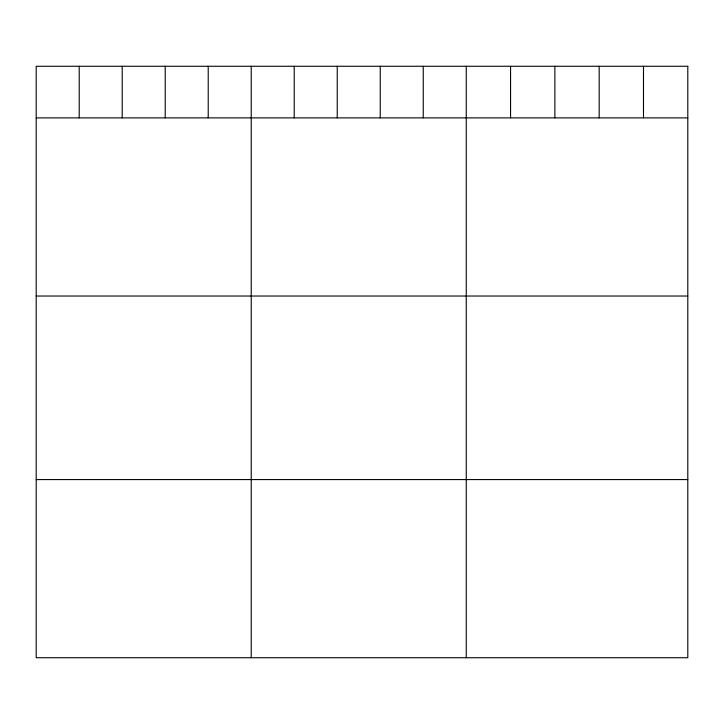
<?xml version="1.0" encoding="UTF-8"?>
<svg xmlns="http://www.w3.org/2000/svg" width="724" height="724" viewBox="0 0 724 724"><rect width="100%" height="100%" fill="white"/><g stroke="black" fill="none" stroke-linecap="round" stroke-linejoin="round"><path stroke-width="1.09" d="M36.2 117.876L687.8 117.876M36.2 296.035L687.8 296.035M36.2 479.578L687.8 479.578M643.491 66.273L643.491 117.876M599.182 66.273L599.182 117.876M554.874 66.273L554.874 117.876M510.565 66.273L510.565 117.876M466.256 66.273L466.256 657.727M423.25 66.273L423.25 117.876M380.245 66.273L380.245 117.876M337.239 66.273L337.239 117.876M294.234 66.273L294.234 117.876M251.228 66.273L251.228 657.727M208.222 66.273L208.222 117.876M165.217 66.273L165.217 117.876M122.211 66.273L122.211 117.876M79.206 66.273L79.206 117.876M687.8 66.273L36.2 66.273L36.2 657.727L687.8 657.727L687.8 66.273"/></g></svg>
